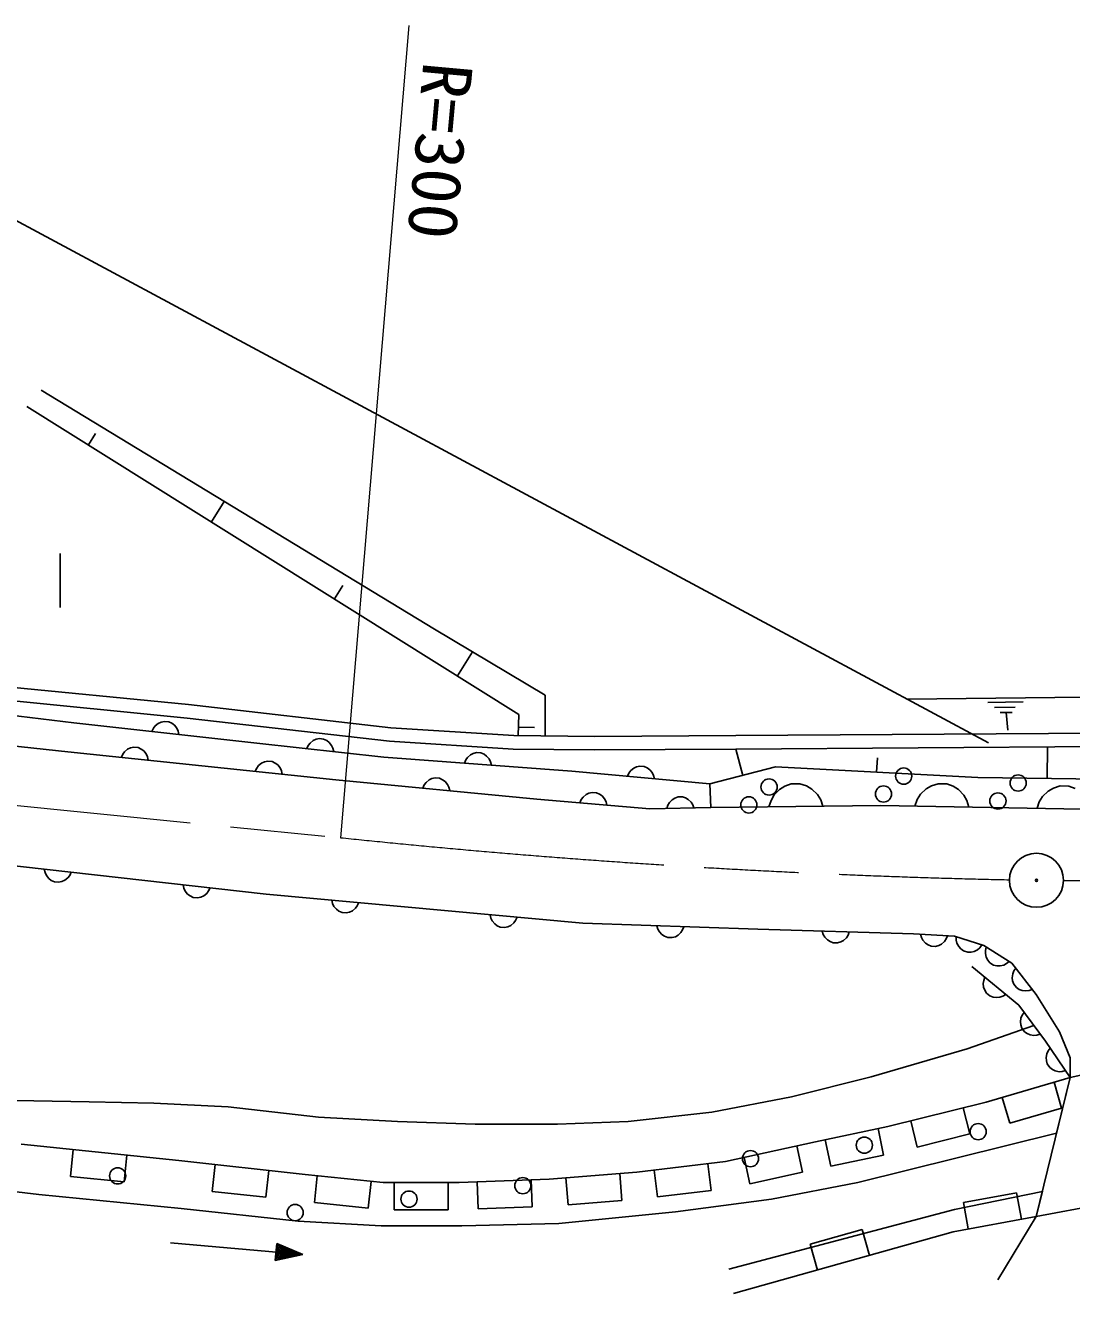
# Model space of a CAD drawing. Units: millimetres, scale not verified. Extents: x 40000 to 680000, y 20000 to 380000.
# Drawn here: x 430171 to 468894, y 266781 to 313730 of the extents above; entities that cross this region are included whole.
import ezdxf
from ezdxf.enums import TextEntityAlignment as Align

# ---------------------------------------------------------------- set-up
doc = ezdxf.new("R2010")
doc.units = ezdxf.units.MM
doc.header["$LTSCALE"] = 1000
doc.linetypes.add('CHAIN', pattern=[18.5, 12, -1.5, 3.5, -1.5])
for name, color, linetype, lineweight in [('M-BGD', 7, 'Continuous', 25), ('M-BMK', 2, 'CHAIN', 13), ('M-BMK-SRVR', 3, 'Continuous', 25), ('M-STR-HTXT', 7, 'Continuous', 13)]:
    doc.layers.add(name, color=color, linetype=linetype, lineweight=lineweight)
doc.styles.add('ＭＳ ゴシック', font='')
doc.styles.get('ＭＳ ゴシック').set_extended_font_data('MS Gothic')

msp = doc.modelspace()

# ---------------------------------------------------------------- linework, layer by layer
at = {"layer": 'M-BGD'}
for p, q in [((465821, 287171), (424658, 309274)), ((430753, 300231), (445311, 291375)), ((448438, 288222), (430227, 299627)), ((432503, 298201), (432766, 298620)), ((437056, 295350), (437531, 296108)), ((431465, 292178), (431465, 294178)), ((441609, 292499), (441916, 292989)), ((445311, 291375), (449410, 288931)), ((446161, 289648), (446718, 290536)), ((436209, 288587), (421976, 289988)), ((436156, 288089), (421927, 289490)), ((449410, 288931), (449410, 287428)), ((431968, 287917), (427269, 288474)), ((443695, 287727), (436209, 288587)), ((467103, 288686), (465787, 288664)), ((466803, 288485), (466044, 288480)), ((466691, 288293), (466253, 288294)), ((466472, 288294), (466528, 287634)), ((431742, 286842), (420299, 288076)), ((438736, 287160), (431968, 287917)), ((434979, 287802), (434908, 287709)), ((435089, 287890), (434979, 287802)), ((435195, 287938), (435089, 287890)), ((435319, 287965), (435195, 287938)), ((435478, 287947), (435319, 287965)), ((435593, 287894), (435478, 287947)), ((435685, 287823), (435593, 287894)), ((435774, 287713), (435685, 287823)), ((443650, 287228), (436156, 288089)), ((448416, 287438), (448438, 288222)), ((434908, 287709), (434855, 287594)), ((435822, 287607), (435774, 287713)), ((435849, 287483), (435822, 287607)), ((441052, 287328), (440928, 287301)), ((441211, 287310), (441052, 287328)), ((448250, 287440), (443695, 287727)), ((451244, 287408), (448250, 287440)), ((448425, 287749), (449016, 287733)), ((456467, 287440), (451244, 287408)), ((470674, 287535), (456467, 287440)), ((433956, 286932), (433846, 286843)), ((434062, 286982), (433956, 286932)), ((434185, 287009), (434062, 286982)), ((434344, 286992), (434185, 287009)), ((434459, 286940), (434344, 286992)), ((434553, 286870), (434459, 286940)), ((434642, 286760), (434553, 286870)), ((443434, 286643), (438736, 287160)), ((440641, 287071), (440588, 286956)), ((440712, 287164), (440641, 287071)), ((440822, 287252), (440712, 287164)), ((440928, 287301), (440822, 287252)), ((441326, 287257), (441211, 287310)), ((441418, 287187), (441326, 287257)), ((441507, 287076), (441418, 287187)), ((441556, 286970), (441507, 287076)), ((441582, 286847), (441556, 286970)), ((448231, 286940), (443650, 287228)), ((451238, 286908), (448231, 286940)), ((456470, 286940), (451238, 286908)), ((456720, 285966), (456466, 286934)), ((470670, 287035), (456470, 286940)), ((467986, 285853), (468002, 287017)), ((441656, 285806), (431742, 286842)), ((433776, 286750), (433724, 286635)), ((433846, 286843), (433776, 286750)), ((434691, 286654), (434642, 286760)), ((434718, 286531), (434691, 286654)), ((438913, 286415), (438803, 286326)), ((439019, 286464), (438913, 286415)), ((439142, 286491), (439019, 286464)), ((439301, 286475), (439142, 286491)), ((439416, 286422), (439301, 286475)), ((439510, 286352), (439416, 286422)), ((450402, 286125), (443434, 286643)), ((446468, 286538), (446419, 286421)), ((446535, 286633), (446468, 286538)), ((446643, 286725), (446535, 286633)), ((446747, 286778), (446643, 286725)), ((446869, 286809), (446747, 286778)), ((447029, 286797), (446869, 286809)), ((447146, 286748), (447029, 286797)), ((447241, 286681), (447146, 286748)), ((447333, 286574), (447241, 286681)), ((447386, 286469), (447333, 286574)), ((447417, 286347), (447386, 286469)), ((461677, 286085), (461706, 286619)), ((438733, 286232), (438681, 286117)), ((438803, 286326), (438733, 286232)), ((439599, 286243), (439510, 286352)), ((439648, 286137), (439599, 286243)), ((439675, 286013), (439648, 286137)), ((455506, 285647), (450402, 286125)), ((452507, 286048), (452456, 285933)), ((452576, 286142), (452507, 286048)), ((452685, 286233), (452576, 286142)), ((452790, 286283), (452685, 286233)), ((452913, 286312), (452790, 286283)), ((453073, 286297), (452913, 286312)), ((453188, 286246), (453073, 286297)), ((453282, 286177), (453188, 286246)), ((453373, 286068), (453282, 286177)), ((453423, 285963), (453373, 286068)), ((453452, 285840), (453423, 285963)), ((455506, 285647), (457934, 286284)), ((457934, 286284), (465420, 285886)), ((449102, 285090), (441656, 285806)), ((444933, 285612), (444881, 285496)), ((445002, 285705), (444933, 285612)), ((445111, 285795), (445002, 285705)), ((445217, 285846), (445111, 285795)), ((445340, 285874), (445217, 285846)), ((445499, 285859), (445340, 285874)), ((445615, 285807), (445499, 285859)), ((445708, 285738), (445615, 285807)), ((445798, 285629), (445708, 285738)), ((445849, 285524), (445798, 285629)), ((445877, 285400), (445849, 285524)), ((455546, 284771), (455506, 285647)), ((458281, 285566), (458083, 285443)), ((458520, 285649), (458281, 285566)), ((458840, 285653), (458520, 285649)), ((459081, 285576), (458840, 285653)), ((459283, 285459), (459081, 285576)), ((459485, 285261), (459283, 285459)), ((463507, 285462), (463303, 285265)), ((463709, 285578), (463507, 285462)), ((463950, 285654), (463709, 285578)), ((464270, 285648), (463950, 285654)), ((464509, 285564), (464270, 285648)), ((464707, 285440), (464509, 285564)), ((465420, 285886), (480820, 285687)), ((468228, 285498), (468026, 285382)), ((468469, 285574), (468228, 285498)), ((468789, 285569), (468469, 285574)), ((469028, 285484), (468789, 285569)), ((453282, 284731), (449102, 285090)), ((450744, 285069), (450694, 284953)), ((450812, 285164), (450744, 285069)), ((450921, 285255), (450812, 285164)), ((451025, 285306), (450921, 285255)), ((451148, 285336), (451025, 285306)), ((451308, 285322), (451148, 285336)), ((451424, 285272), (451308, 285322)), ((451518, 285204), (451424, 285272)), ((451610, 285096), (451518, 285204)), ((451661, 284991), (451610, 285096)), ((451690, 284868), (451661, 284991)), ((454108, 285066), (454010, 284964)), ((454207, 285128), (454108, 285066)), ((454327, 285170), (454207, 285128)), ((454487, 285173), (454327, 285170)), ((454607, 285135), (454487, 285173)), ((454708, 285077), (454607, 285135)), ((454810, 284978), (454708, 285077)), ((457768, 285039), (457691, 284798)), ((457885, 285241), (457768, 285039)), ((458083, 285443), (457885, 285241)), ((459608, 285063), (459485, 285261)), ((459691, 284824), (459608, 285063)), ((463180, 285067), (463096, 284829)), ((463303, 285265), (463180, 285067)), ((464903, 285237), (464707, 285440)), ((465020, 285035), (464903, 285237)), ((465095, 284793), (465020, 285035)), ((467699, 284988), (467615, 284749)), ((467822, 285185), (467699, 284988)), ((468026, 285382), (467822, 285185)), ((455546, 284771), (453282, 284731)), ((453952, 284863), (453914, 284743)), ((454010, 284964), (453952, 284863)), ((454872, 284879), (454810, 284978)), ((454914, 284760), (454872, 284879)), ((461836, 284851), (455546, 284771)), ((470874, 284692), (461836, 284851)), ((418520, 283873), (439079, 281571)), ((430872, 282490), (430899, 282366)), ((430899, 282366), (430947, 282260)), ((430947, 282260), (431035, 282150)), ((431632, 282083), (431742, 282171)), ((431742, 282171), (431813, 282264)), ((431813, 282264), (431866, 282379)), ((431035, 282150), (431128, 282079)), ((431128, 282079), (431243, 282026)), ((431243, 282026), (431402, 282008)), ((431402, 282008), (431526, 282034)), ((431526, 282034), (431632, 282083)), ((436012, 281914), (436038, 281791)), ((436038, 281791), (436087, 281684)), ((436953, 281688), (437006, 281803)), ((436087, 281684), (436175, 281574)), ((436175, 281574), (436268, 281503)), ((436268, 281503), (436383, 281450)), ((436383, 281450), (436542, 281432)), ((436542, 281432), (436665, 281459)), ((436665, 281459), (436771, 281507)), ((436771, 281507), (436882, 281595)), ((436882, 281595), (436953, 281688)), ((439079, 281571), (450799, 280490)), ((441511, 281346), (441540, 281223)), ((442456, 281139), (442507, 281255)), ((441540, 281223), (441590, 281118)), ((441590, 281118), (441681, 281009)), ((441681, 281009), (441775, 280940)), ((441775, 280940), (441891, 280890)), ((441891, 280890), (442050, 280875)), ((442050, 280875), (442173, 280904)), ((442173, 280904), (442278, 280954)), ((442278, 280954), (442387, 281045)), ((442387, 281045), (442456, 281139)), ((447371, 280806), (447400, 280683)), ((447400, 280683), (447450, 280578)), ((447450, 280578), (447541, 280469)), ((447541, 280469), (447635, 280400)), ((447635, 280400), (447750, 280349)), ((447750, 280349), (447910, 280334)), ((447910, 280334), (448033, 280363)), ((448033, 280363), (448138, 280414)), ((448138, 280414), (448247, 280504)), ((448247, 280504), (448316, 280598)), ((448316, 280598), (448367, 280714)), ((450799, 280490), (457286, 280273)), ((453542, 280398), (453578, 280277)), ((454498, 280246), (454542, 280365)), ((453578, 280277), (453635, 280175)), ((453635, 280175), (453732, 280072)), ((453732, 280072), (453830, 280008)), ((453830, 280008), (453948, 279964)), ((453948, 279964), (454108, 279959)), ((454108, 279959), (454229, 279995)), ((454229, 279995), (454331, 280052)), ((454331, 280052), (454435, 280148)), ((454435, 280148), (454498, 280246)), ((457286, 280273), (463045, 280100)), ((459666, 280202), (459702, 280081)), ((459702, 280081), (459759, 279979)), ((459759, 279979), (459856, 279876)), ((459856, 279876), (459954, 279813)), ((460354, 279801), (460456, 279858)), ((460456, 279858), (460559, 279955)), ((460559, 279955), (460622, 280053)), ((460622, 280053), (460665, 280172)), ((463045, 280100), (464559, 280014)), ((463303, 280086), (463336, 279964)), ((463336, 279964), (463390, 279860)), ((463390, 279860), (463484, 279755)), ((464189, 279815), (464254, 279911)), ((464254, 279911), (464301, 280029)), ((464559, 280014), (465640, 279668)), ((464623, 279993), (464625, 279867)), ((464625, 279867), (464651, 279753)), ((459954, 279813), (460073, 279769)), ((460073, 279769), (460233, 279765)), ((460233, 279765), (460354, 279801)), ((463484, 279755), (463581, 279689)), ((463581, 279689), (463698, 279642)), ((463698, 279642), (463858, 279633)), ((463858, 279633), (463980, 279666)), ((463980, 279666), (464083, 279721)), ((464083, 279721), (464189, 279815)), ((464651, 279753), (464716, 279628)), ((464716, 279628), (464793, 279540)), ((464793, 279540), (464895, 279465)), ((464895, 279465), (465047, 279417)), ((465047, 279417), (465174, 279418)), ((465174, 279418), (465287, 279445)), ((465287, 279445), (465413, 279509)), ((465413, 279509), (465501, 279586)), ((465501, 279586), (465575, 279689)), ((465640, 279668), (466678, 279019)), ((465705, 279486), (465703, 279369)), ((465703, 279369), (465735, 279231)), ((465735, 279609), (465705, 279486)), ((465207, 278889), (466937, 277462)), ((465735, 279231), (465788, 279127)), ((465788, 279127), (465868, 279030)), ((465868, 279030), (466004, 278945)), ((466004, 278945), (466127, 278915)), ((466127, 278915), (466244, 278913)), ((466244, 278913), (466381, 278945)), ((466381, 278945), (466485, 278998)), ((466485, 278998), (466583, 279079)), ((466678, 279019), (467586, 277852)), ((465687, 278494), (465641, 278376)), ((466713, 278616), (466695, 278476)), ((466695, 278476), (466709, 278360)), ((466755, 278725), (466713, 278616)), ((466825, 278830), (466755, 278725)), ((465641, 278376), (465624, 278261)), ((465624, 278261), (465637, 278120)), ((465637, 278120), (465676, 278010)), ((465676, 278010), (465743, 277903)), ((466709, 278360), (466751, 278241)), ((466751, 278241), (466849, 278114)), ((466849, 278114), (466955, 278044)), ((466955, 278044), (467063, 278002)), ((467063, 278002), (467204, 277985)), ((467204, 277985), (467320, 277999)), ((467320, 277999), (467439, 278041)), ((465743, 277903), (465867, 277801)), ((465867, 277801), (465985, 277756)), ((465985, 277756), (466100, 277738)), ((466100, 277738), (466241, 277752)), ((466241, 277752), (466351, 277791)), ((466351, 277791), (466458, 277858)), ((467586, 277852), (468451, 276468)), ((466937, 277462), (467932, 276122)), ((467064, 277090), (467020, 276982)), ((467137, 277194), (467064, 277090)), ((465032, 275839), (467500, 276704)), ((467020, 276982), (466999, 276842)), ((466999, 276842), (467010, 276726)), ((467010, 276726), (467050, 276606)), ((467050, 276606), (467145, 276478)), ((467145, 276478), (467249, 276405)), ((467249, 276405), (467356, 276360)), ((467356, 276360), (467496, 276340)), ((467496, 276340), (467612, 276351)), ((467612, 276351), (467733, 276390)), ((467932, 276122), (468840, 274781)), ((468451, 276468), (468840, 275516)), ((461475, 274801), (465032, 275839)), ((467980, 275659), (467953, 275520)), ((468029, 275765), (467980, 275659)), ((468106, 275865), (468029, 275765)), ((472516, 275603), (468840, 274781)), ((467953, 275520), (467959, 275404)), ((467959, 275404), (467993, 275282)), ((467993, 275282), (468083, 275150)), ((468083, 275150), (468184, 275073)), ((468840, 275516), (468840, 274781)), ((458526, 274069), (461475, 274801)), ((465726, 273873), (468840, 274781)), ((468840, 274781), (467586, 269635)), ((468184, 275073), (468289, 275024)), ((468289, 275024), (468428, 274997)), ((468840, 274781), (468339, 272723)), ((468428, 274997), (468545, 275003)), ((468545, 275003), (468666, 275037)), ((468523, 273647), (468243, 274607)), ((426900, 273975), (432538, 273881)), ((432538, 273881), (434921, 273833)), ((434921, 273833), (437682, 273692)), ((455577, 273503), (458526, 274069)), ((462094, 272965), (465726, 273873)), ((466323, 274047), (466603, 273087)), ((437682, 273692), (441020, 273314)), ((441020, 273314), (443945, 273149)), ((452486, 273149), (455577, 273503)), ((465123, 272691), (464880, 273661)), ((466603, 273087), (468523, 273647)), ((443945, 273149), (446824, 273055)), ((446824, 273055), (449867, 273055)), ((449867, 273055), (452486, 273149)), ((459412, 272403), (462094, 272965)), ((461937, 271910), (461732, 272889)), ((462940, 273176), (463182, 272206)), ((430018, 272316), (435857, 271711)), ((456082, 271667), (459412, 272403)), ((459774, 272478), (459980, 271500)), ((468339, 272723), (460983, 270889)), ((463182, 272206), (465123, 272691)), ((431943, 272116), (431840, 271122)), ((433829, 270916), (433932, 271910)), ((458939, 271274), (458724, 272251)), ((459980, 271500), (461937, 271910)), ((435857, 271711), (440527, 271192)), ((437198, 271562), (437088, 270568)), ((452796, 271278), (456082, 271667)), ((455550, 270597), (455432, 271590)), ((456771, 271819), (456987, 270843)), ((430667, 270456), (426213, 270975)), ((431840, 271122), (433829, 270916)), ((439075, 270347), (439186, 271341)), ((440527, 271192), (443411, 270889)), ((440975, 271145), (440870, 270150)), ((442859, 269941), (442964, 270936)), ((446222, 270889), (449552, 271019)), ((446888, 270915), (446927, 269916)), ((448925, 269993), (448886, 270993)), ((449552, 271019), (452796, 271278)), ((450177, 271069), (450257, 270072)), ((452251, 270231), (452171, 271228)), ((453446, 271355), (453564, 270362)), ((456987, 270843), (458939, 271274)), ((435943, 269937), (430667, 270456)), ((437088, 270568), (439075, 270347)), ((443411, 270889), (446222, 270889)), ((443817, 270889), (443817, 269889)), ((445817, 269889), (445817, 270889)), ((453564, 270362), (455550, 270597)), ((460983, 270889), (457783, 270283)), ((464559, 269894), (467812, 270563)), ((466854, 270517), (464887, 270157)), ((467035, 269534), (466854, 270517)), ((467812, 270563), (467586, 269635)), ((440870, 270150), (442859, 269941)), ((446927, 269916), (448925, 269993)), ((450257, 270072), (452251, 270231)), ((457783, 270283), (454236, 269808)), ((464887, 270157), (465067, 269174)), ((467586, 269635), (471305, 270327)), ((440268, 269462), (435943, 269937)), ((443817, 269889), (445817, 269889)), ((454236, 269808), (449912, 269375)), ((456213, 267689), (464559, 269894)), ((467586, 269635), (464516, 269073)), ((467586, 269635), (466165, 267298)), ((443338, 269289), (440268, 269462)), ((446322, 269289), (443338, 269289)), ((449912, 269375), (446322, 269289)), ((464516, 269073), (456386, 266781)), ((461142, 269160), (459217, 268618)), ((461413, 268198), (461142, 269160)), ((435537, 268661), (440441, 268235)), ((439472, 268640), (439417, 268002)), ((439507, 268577), (439462, 268059)), ((440441, 268235), (439472, 268640)), ((440321, 268245), (439507, 268577)), ((459217, 268618), (459488, 267655)), ((439417, 268002), (440441, 268235)), ((439462, 268059), (440321, 268245)), ((439542, 268514), (439507, 268115)), ((439507, 268115), (440202, 268255)), ((440202, 268255), (439542, 268514)), ((439576, 268450), (439552, 268171)), ((439552, 268171), (440082, 268266)), ((440082, 268266), (439576, 268450)), ((439611, 268387), (439597, 268228)), ((439597, 268228), (439963, 268276)), ((439963, 268276), (439611, 268387)), ((439646, 268324), (439642, 268284)), ((439642, 268284), (439803, 268290)), ((439803, 268290), (439646, 268324))]:
    msp.add_line(p, q, dxfattribs=at)
msp.add_lwpolyline([(518609, 286323), (510030, 287005), (502220, 287489), (492853, 288063), (480563, 288653), (469370, 288861), (462813, 288786)], dxfattribs=at)
for centre in [(462680, 285940), (466915, 285682), (457697, 285535), (461931, 285277), (456948, 284873), (466166, 285019), (465435, 272775), (461222, 272276), (457009, 271777), (433587, 271140), (448582, 270779), (444369, 270280), (440156, 269781)]:
    msp.add_circle(centre, 300, dxfattribs=at)
at = {"layer": 'M-BMK'}
msp.add_line((369109, 290911), (441841, 283660), dxfattribs=at)
for centre, start, end in [((473040, 582033), 264.03053, 268.76866), ((469422, 582077), 269.84166, 270.28003)]:
    msp.add_arc(centre, 300000, start, end, dxfattribs=at)
at = {"layer": 'M-BMK-SRVR'}
for radius in [1000, 40]:
    msp.add_circle((467593, 282082), radius, dxfattribs=at)
at = {"layer": 'M-STR-HTXT'}
msp.add_line((441841, 283660), (444381, 313730), dxfattribs=at)

# ---------------------------------------------------------------- texts
at = {"layer": 'M-STR-HTXT', "style": 'ＭＳ ゴシック', "width": 1.05}
msp.add_text('R=300', height=1833, rotation=264.8, dxfattribs=at).set_placement((444360, 312479), align=Align.BOTTOM_LEFT)

doc.saveas('drawing.dxf')
